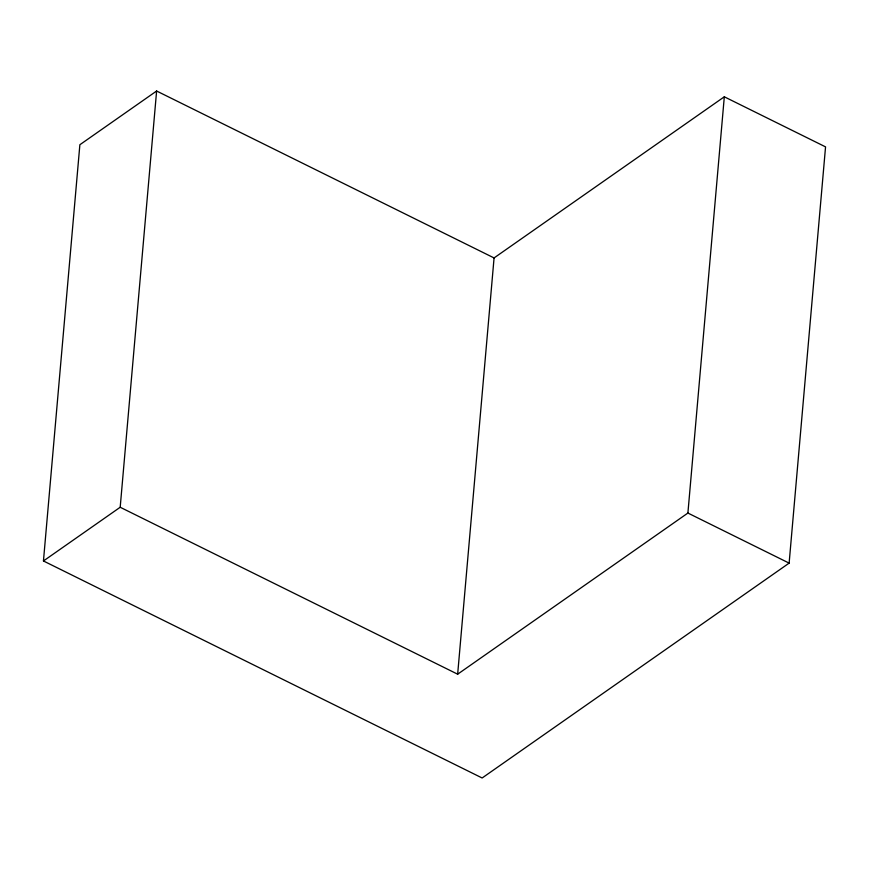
<?xml version="1.0" encoding="UTF-8"?>
<svg xmlns="http://www.w3.org/2000/svg" width="869" height="869" viewBox="0 0 869 869"><rect width="100%" height="100%" fill="white"/><g stroke="black" fill="none" stroke-linecap="round" stroke-linejoin="round"><path stroke-width="1.3" d="M43.45 560.972L79.872 144.732L156.616 91.017L494.07 257.941L724.311 96.807L825.55 146.883L789.128 563.123L482.143 777.983L43.45 560.972L120.194 507.257L156.616 91.017M120.194 507.257L457.659 674.192L494.07 257.941M457.659 674.192L687.9 513.047L724.311 96.807M687.9 513.047L789.128 563.123"/></g></svg>
